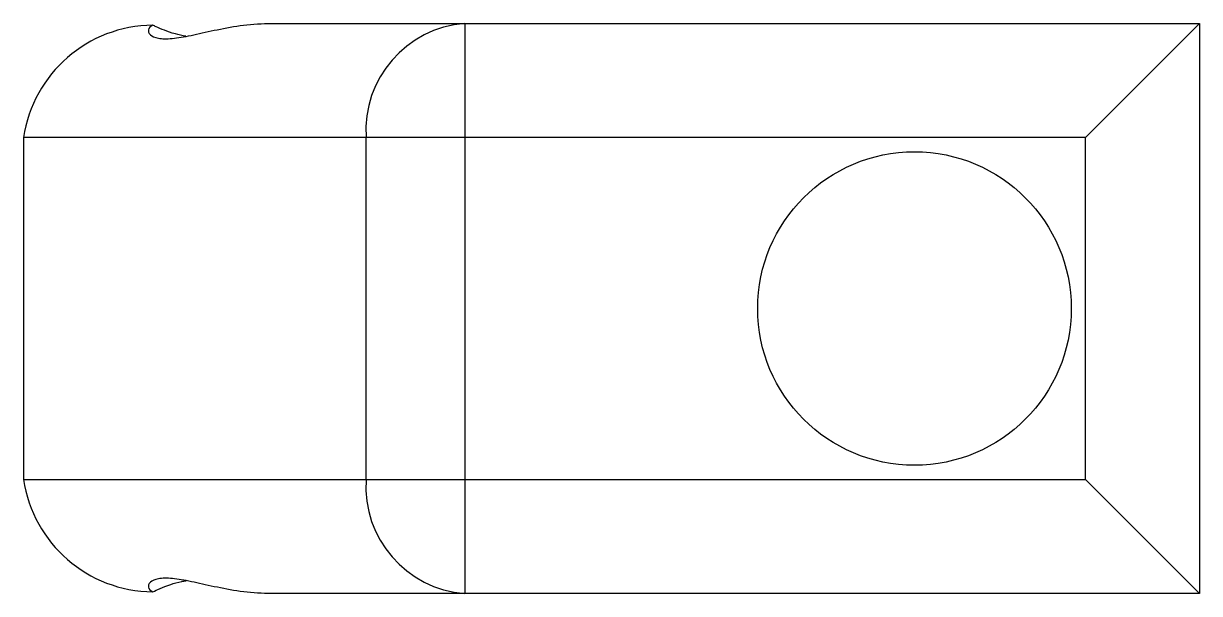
# Paper-space layout '_Сзади' of a CAD drawing. Header units: millimetres. Extents: x 1.5 to 22.1, y 0 to 10.
import ezdxf

# ---------------------------------------------------------------- set-up
doc = ezdxf.new("R2010")
doc.units = ezdxf.units.MM

psp = doc.layouts.new('_Сзади')

# ---------------------------------------------------------------- linework, layer by layer
at = {"color": 7, "linetype": 'Continuous', "lineweight": 25}
for p, q in [((5.769, 10), (22.105, 10)), ((9.219, 10), (9.219, 0)), ((20.105, 8), (22.105, 10)), ((22.105, 10), (22.105, 0)), ((20.105, 8), (1.476, 8)), ((1.476, 8), (1.476, 2)), ((7.486, 2), (7.486, 8)), ((20.105, 2), (20.105, 8)), ((1.476, 2), (20.105, 2)), ((20.105, 2), (22.105, 0)), ((22.105, 0), (5.769, 0))]:
    psp.add_line(p, q, dxfattribs=at)
psp.add_circle((17.105, 5), 2.75, dxfattribs=at)
for centre, radius, start, end in [((3.765, 7.657), 2.314, 90.5545, 171.4656), ((9.363, 8.125), 1.881, 94.4019, 183.8113), ((3.765, 2.343), 2.314, 188.5344, 269.4455), ((9.363, 1.875), 1.881, 176.1887, 265.5981)]:
    psp.add_arc(centre, radius, start, end, dxfattribs=at)
for points, knots in [([(3.742, 9.971), (3.699, 9.95), (3.675, 9.922), (3.661, 9.861), (3.672, 9.829), (3.73, 9.776), (3.777, 9.754), (3.907, 9.73), (3.989, 9.729), (4.182, 9.747), (4.295, 9.767), (4.541, 9.818), (4.676, 9.85), (4.965, 9.911), (5.116, 9.941), (5.433, 9.985), (5.6, 10), (5.769, 10)], [0, 0, 0, 0, 0.125, 0.125, 0.25, 0.25, 0.375, 0.375, 0.5, 0.5, 0.625, 0.625, 0.75, 0.75, 0.875, 0.875, 1, 1, 1, 1]), ([(4.326, 9.776), (4.262, 9.789), (4.116, 9.819), (3.941, 9.882), (3.814, 9.937), (3.761, 9.962), (3.742, 9.971)], [0, 0, 0, 0, 0.236104, 0.533436, 0.830732, 1, 1, 1, 1]), ([(5.769, 0), (5.6, 0), (5.437, 0.015), (5.12, 0.059), (4.966, 0.089), (4.679, 0.15), (4.544, 0.181), (4.296, 0.233), (4.186, 0.252), (3.992, 0.271), (3.908, 0.27), (3.779, 0.247), (3.731, 0.225), (3.643, 0.144), (3.656, 0.07), (3.742, 0.029)], [0, 0, 0, 0, 0.125, 0.125, 0.25, 0.25, 0.375, 0.375, 0.5, 0.5, 0.625, 0.625, 0.75, 0.75, 1, 1, 1, 1]), ([(3.742, 0.029), (3.781, 0.048), (3.859, 0.085), (4.041, 0.154), (4.2, 0.203), (4.303, 0.22), (4.327, 0.224)], [0, 0, 0, 0, 0.322948, 0.646075, 0.917238, 1, 1, 1, 1])]:
    psp.add_open_spline(points, degree=3, knots=knots, dxfattribs=at)

doc.saveas('drawing.dxf')
